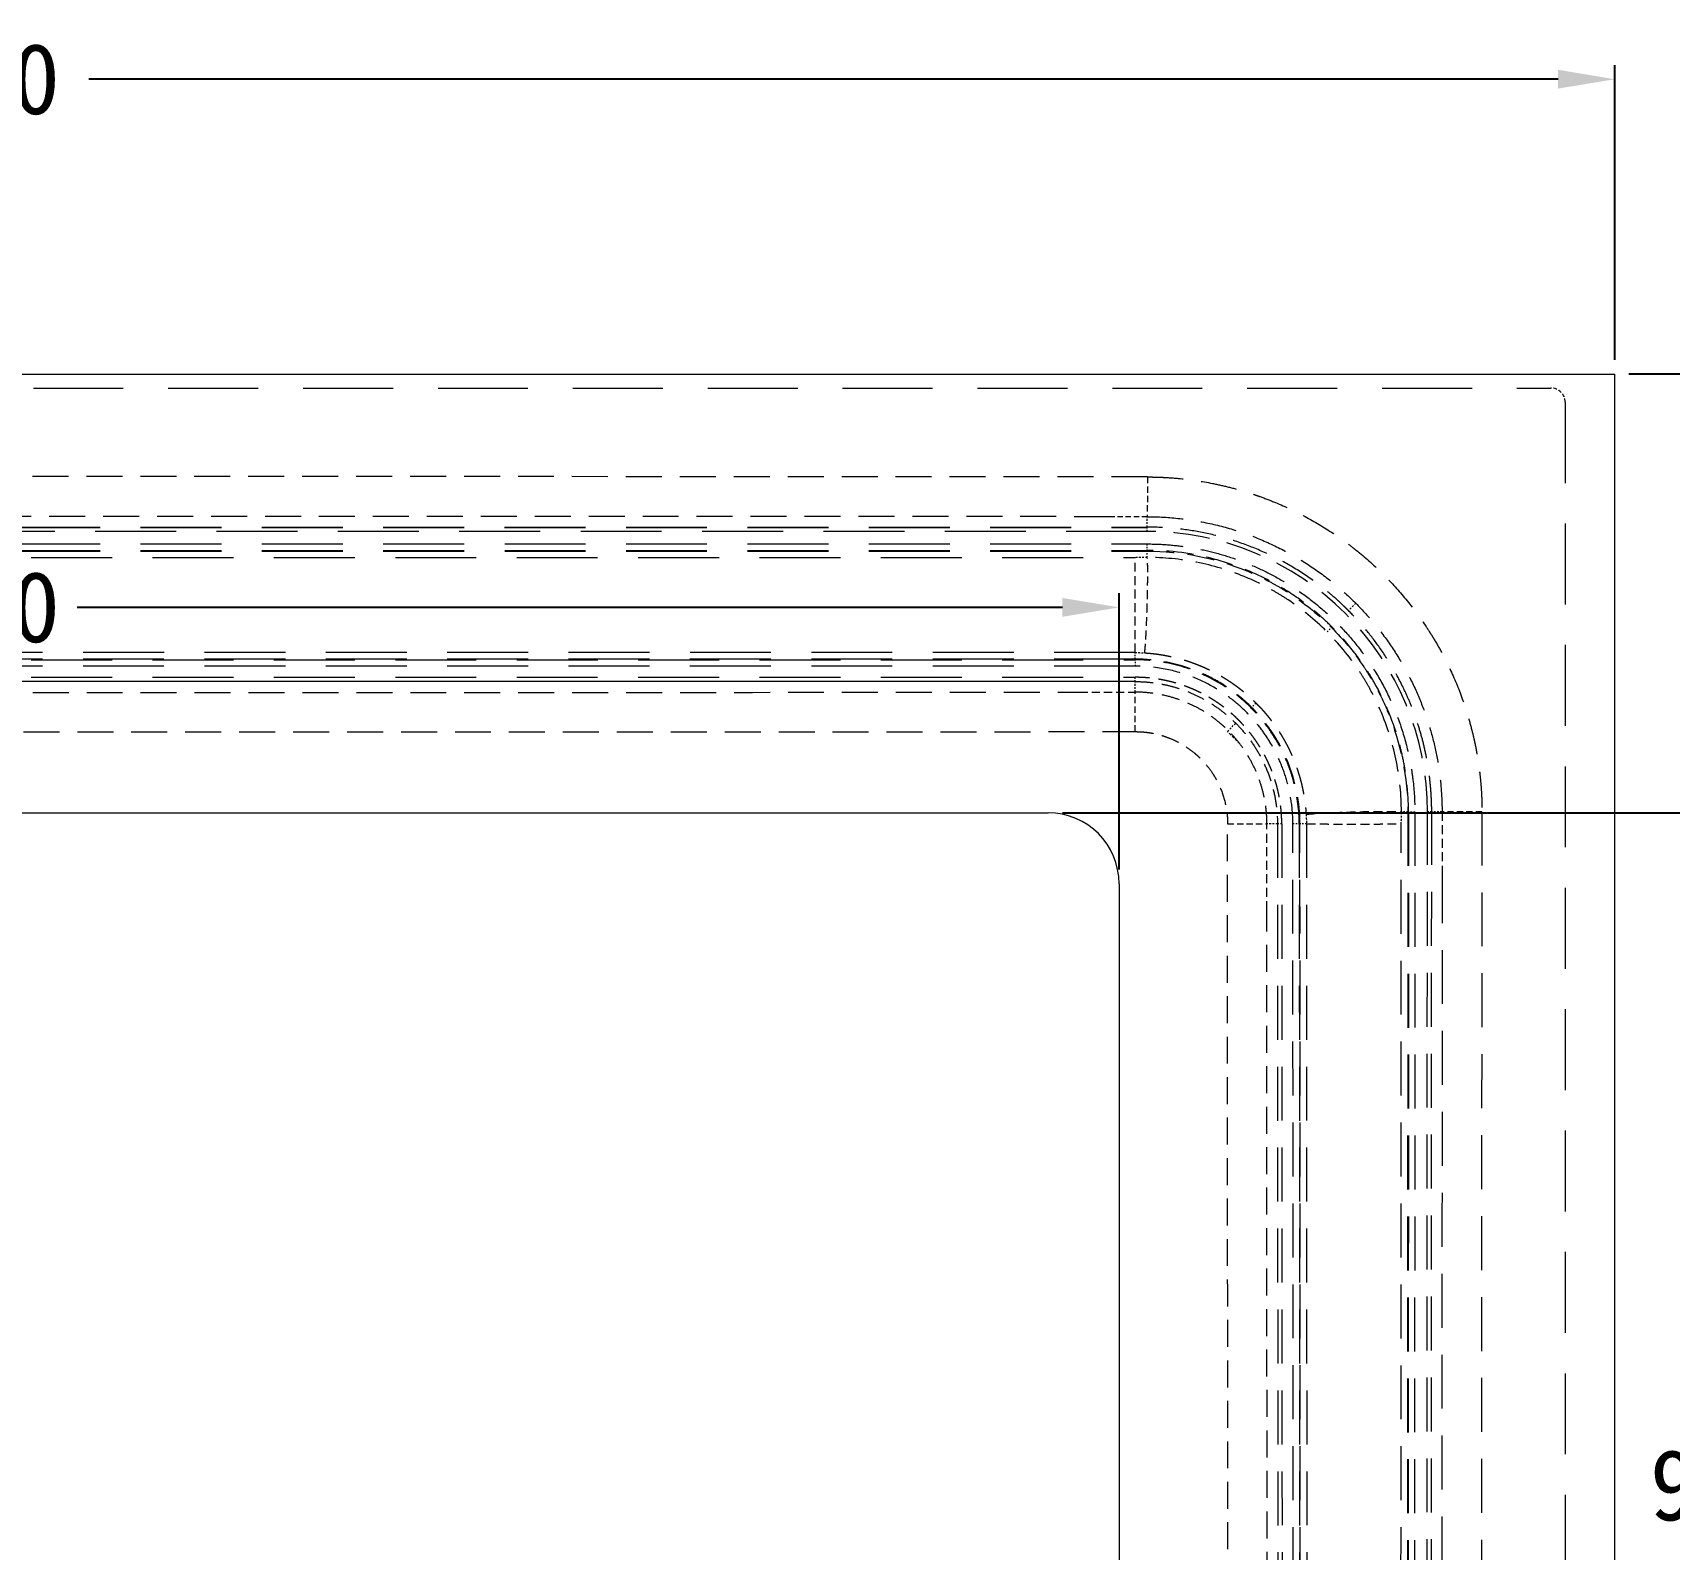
# Model space of a CAD drawing. Header units: millimetres. Extents: x 519 to 904, y 347 to 551.
# Drawn here: x 647.3 to 762.9, y 443.6 to 550.7 of the extents above; entities that cross this region are included whole.
import ezdxf

# ---------------------------------------------------------------- set-up
doc = ezdxf.new("R2010")
doc.units = ezdxf.units.MM
doc.linetypes.add('HIDDEN', pattern=[9.525, 6.35, -3.175])
doc.layers.add('1', color=7, linetype='Continuous', true_color=0xffffff)
doc.layers.add('dim', color=82, linetype='Continuous', lineweight=9)
doc.dimstyles.get("Standard").update_dxf_attribs({"dimscale": 2, "dimtxt": 0.18, "dimasz": 0.18, "dimexe": 0.18, "dimexo": 0.0625, "dimgap": 0.09, "dimtad": 0, "dimtih": 1, "dimtoh": 1, "dimzin": 0, "dimdsep": 46, "dimtxsty": 'Standard', "dimcen": 0.09, "dimadec": 0, "dimazin": 0, "dimtfac": 1, "dimtofl": 0, "dimtmove": 0, "dimatfit": 3, "dimfxl": 0, "dimtolj": 1, "dimtzin": 0, "dimarcsym": 0})

# ---------------------------------------------------------------- blocks, each defined once
blk = doc.blocks.new('*D2')
at = {"layer": 'Defpoints', "color": 0, "lineweight": 18, "transparency": 16777216}
for p in [(759.05, 547.42), (519.05, 526.61), (759.05, 526.61)]:
    blk.add_point(p, dxfattribs=at)
at = {"layer": 'dim', "color": 0, "lineweight": -2, "transparency": 16777216}
for p, q in [((519.05, 527.6), (519.05, 548.42)), ((759.05, 527.6), (759.05, 548.42)), ((523.05, 547.42), (626.8, 547.42)), ((755.05, 547.42), (651.3, 547.42))]:
    blk.add_line(p, q, dxfattribs=at)
at = {"layer": 'dim', "color": 0, "lineweight": 18, "transparency": 16777216}
for points in [[(523.05, 548.09), (523.05, 546.76), (519.05, 547.42)], [(755.05, 548.09), (755.05, 546.76), (759.05, 547.42)]]:
    blk.add_solid(points, dxfattribs=at)
at = {"layer": 'dim', "color": 0, "lineweight": 18, "transparency": 16777216, "insert": (639.05, 547.42), "char_height": 5, "attachment_point": 5}
blk.add_mtext('\\A1;240.00', dxfattribs=at)
blk = doc.blocks.new('*D3')
at = {"layer": 'Defpoints', "color": 0, "lineweight": 18, "transparency": 16777216}
for p in [(759.05, 526.61), (759.05, 346.61), (793.57, 346.61)]:
    blk.add_point(p, dxfattribs=at)
at = {"layer": 'dim', "color": 0, "lineweight": -2, "transparency": 16777216}
for p, q in [((760.05, 526.61), (794.57, 526.61)), ((793.57, 522.61), (793.57, 440.1)), ((793.57, 350.61), (793.57, 433.11)), ((760.05, 346.61), (794.57, 346.61))]:
    blk.add_line(p, q, dxfattribs=at)
at = {"layer": 'dim', "color": 0, "lineweight": 18, "transparency": 16777216}
for points in [[(792.9, 522.61), (794.23, 522.61), (793.57, 526.61)], [(792.9, 350.61), (794.23, 350.61), (793.57, 346.61)]]:
    blk.add_solid(points, dxfattribs=at)
at = {"layer": 'dim', "color": 0, "lineweight": 18, "transparency": 16777216, "insert": (793.57, 436.61), "char_height": 5, "attachment_point": 5}
blk.add_mtext('\\A1;180.00', dxfattribs=at)
blk = doc.blocks.new('*D4')
at = {"layer": 'Defpoints', "color": 0, "lineweight": 18, "transparency": 16777216}
for p in [(719.05, 495.62), (719.05, 400.62), (770.03, 400.62)]:
    blk.add_point(p, dxfattribs=at)
at = {"layer": 'dim', "color": 0, "lineweight": -2, "transparency": 16777216}
for p, q in [((720.05, 495.62), (771.03, 495.62)), ((770.03, 491.62), (770.03, 451.62)), ((770.03, 404.62), (770.03, 444.62)), ((720.05, 400.62), (771.03, 400.62))]:
    blk.add_line(p, q, dxfattribs=at)
at = {"layer": 'dim', "color": 0, "lineweight": 18, "transparency": 16777216}
for points in [[(769.36, 491.62), (770.69, 491.62), (770.03, 495.62)], [(769.36, 404.62), (770.69, 404.62), (770.03, 400.62)]]:
    blk.add_solid(points, dxfattribs=at)
at = {"layer": 'dim', "color": 0, "lineweight": 18, "transparency": 16777216, "insert": (770.03, 448.12), "char_height": 5, "attachment_point": 5}
blk.add_mtext('\\A1;95.00', dxfattribs=at)
blk = doc.blocks.new('*D5')
at = {"layer": 'Defpoints', "color": 0, "lineweight": 18, "transparency": 16777216}
for p in [(724.05, 510.13), (554.05, 490.62), (724.05, 490.62)]:
    blk.add_point(p, dxfattribs=at)
at = {"layer": 'dim', "color": 0, "lineweight": -2, "transparency": 16777216}
for p, q in [((554.05, 491.62), (554.05, 511.13)), ((724.05, 491.62), (724.05, 511.13)), ((558.05, 510.13), (627.63, 510.13)), ((720.05, 510.13), (650.47, 510.13))]:
    blk.add_line(p, q, dxfattribs=at)
at = {"layer": 'dim', "color": 0, "lineweight": 18, "transparency": 16777216}
for points in [[(558.05, 510.79), (558.05, 509.46), (554.05, 510.13)], [(720.05, 510.79), (720.05, 509.46), (724.05, 510.13)]]:
    blk.add_solid(points, dxfattribs=at)
at = {"layer": 'dim', "color": 0, "lineweight": 18, "transparency": 16777216, "insert": (639.05, 510.13), "char_height": 5, "attachment_point": 5}
blk.add_mtext('\\A1;170.00', dxfattribs=at)

msp = doc.modelspace()

# ---------------------------------------------------------------- linework, layer by layer
at = {"layer": '1', "linetype": 'Continuous', "lineweight": 18, "ltscale": 0.7121}
for p in [(519.049, 526.605), (759.049, 346.605)]:
    msp.add_line(p, (759.049, 526.605), dxfattribs=at)
at = {"layer": '1', "color": 155, "linetype": 'HIDDEN', "lineweight": 18}
msp.add_line((523.549, 525.618), (754.549, 525.618), dxfattribs=at)
at = {"layer": '1', "color": 155, "linetype": 'HIDDEN', "lineweight": 18, "ltscale": 0.9}
msp.add_line((755.549, 524.618), (755.549, 351.618), dxfattribs=at)
at = {"layer": '1', "color": 155, "linetype": 'HIDDEN', "lineweight": 13, "ltscale": 0.9}
for p, q in [((552.067, 515.764), (726.032, 515.764)), ((726.032, 515.495), (552.067, 515.496)), ((552.07, 514.156), (726.029, 514.156)), ((552.07, 514.105), (726.029, 514.105)), ((552.921, 513.652), (725.178, 513.652)), ((725.178, 506.935), (552.921, 506.935)), ((725.176, 506.478), (552.923, 506.478)), ((552.923, 506.428), (725.176, 506.428)), ((552.921, 505.191), (725.178, 505.191)), ((725.176, 505.981), (552.923, 505.981)), ((552.921, 504.921), (725.178, 504.921)), ((725.178, 504.89), (552.921, 504.89))]:
    msp.add_line(p, q, dxfattribs=at)
at = {"layer": '1', "color": 155, "linetype": 'HIDDEN', "lineweight": 13, "ltscale": 0.02}
for p, q in [((740.759, 510.419), (740.245, 509.905)), ((731.705, 501.366), (732.287, 501.947)), ((735.234, 494.838), (734.488, 494.838))]:
    msp.add_line(p, q, dxfattribs=at)
at = {"layer": '1', "color": 155, "linetype": 'HIDDEN', "lineweight": 13, "ltscale": 0.01}
for p, q in [((738.736, 508.401), (739.043, 508.709)), ((733.716, 503.375), (733.408, 503.066))]:
    msp.add_line(p, q, dxfattribs=at)
at = {"layer": '1', "color": 155, "linetype": 'HIDDEN', "lineweight": 13, "ltscale": 0.03}
msp.add_line((732.576, 500.489), (731.705, 501.366), dxfattribs=at)
at = {"layer": '1', "color": 2, "linetype": 'Continuous', "lineweight": 18, "ltscale": 0.8}
msp.add_line((559.049, 495.618), (719.049, 495.618), dxfattribs=at)
at = {"layer": '1', "color": 155, "linetype": 'HIDDEN', "lineweight": 13, "ltscale": 0.6}
for p, q in [((735.234, 494.838), (735.281, 378.5)), ((736.37, 378.505), (736.323, 494.838)), ((736.772, 494.837), (736.819, 378.504)), ((736.869, 378.503), (736.822, 494.836)), ((737.278, 494.839), (737.331, 378.501)), ((743.929, 378.501), (743.981, 494.839)), ((744.437, 495.69), (744.389, 377.65)), ((744.488, 495.69), (744.44, 377.651)), ((746.078, 377.646), (746.126, 495.692))]:
    msp.add_line(p, q, dxfattribs=at)
at = {"layer": '1', "color": 2, "linetype": 'Continuous', "lineweight": 18, "ltscale": 0.4}
msp.add_line((724.049, 490.618), (724.049, 405.618), dxfattribs=at)
at = {"layer": '1', "color": 155, "linetype": 'HIDDEN', "lineweight": 18, "ltscale": 0.04}
msp.add_arc((754.549, 524.618), 1, 0, 90, dxfattribs=at)
at = {"layer": '1', "color": 2, "linetype": 'Continuous', "lineweight": 18, "ltscale": 0.2}
msp.add_arc((719.049, 490.618), 5, 0, 90, dxfattribs=at)
at = {"layer": '1', "color": 155, "linetype": 'HIDDEN', "lineweight": 13, "ltscale": 0.4}
for centre, major_axis, ratio, start_param, end_param in [((659.391, -725.647), (-10973.182, 0), 0.1132032, 4.7065536, 4.7138928), ((726.032, 495.702), (-19.794, 0), 0.9999937, 3.1411787, 4.7123918), ((655.293, 1750.281), (11008.192, 0), 0.1132031, 4.7116653, 4.7183821)]:
    msp.add_ellipse(centre, major_axis=major_axis, ratio=ratio, start_param=start_param, end_param=end_param, dxfattribs=at)
at = {"layer": '1', "color": 155, "linetype": 'HIDDEN', "lineweight": 13, "ltscale": 0.06}
msp.add_ellipse((659.391, -725.647), major_axis=(-10973.182, 0), ratio=0.1132032, start_param=4.7063159, end_param=4.7065536, dxfattribs=at)
at = {"layer": '1', "color": 155, "linetype": 'HIDDEN', "lineweight": 13, "ltscale": 0.09}
msp.add_ellipse((655.293, 1750.281), major_axis=(11008.192, 0), ratio=0.1132031, start_param=4.7183821, end_param=4.7187375, dxfattribs=at)
at = {"layer": '1', "color": 155, "linetype": 'HIDDEN', "lineweight": 13, "ltscale": 0.4}
for points in [[(726.049, 519.339), (697.049, 519.359), (668.048, 519.366), (639.048, 519.36)], [(639.05, 501.333), (667.765, 501.328), (696.48, 501.336), (725.196, 501.356)]]:
    msp.add_open_spline(points, degree=3, dxfattribs=at)
at = {"layer": '1', "color": 155, "linetype": 'HIDDEN', "lineweight": 13, "ltscale": 0.07}
for points, knots in [([(726.049, 519.339), (726.049, 519.168), (726.049, 518.996), (726.048, 518.658), (726.048, 518.492), (726.047, 518.172), (726.046, 518.017), (726.045, 517.723), (726.044, 517.585), (726.043, 517.328), (726.042, 517.21), (726.04, 517), (726.039, 516.907), (726.037, 516.749), (726.036, 516.684), (726.034, 516.583), (726.033, 516.548), (726.032, 516.529)], [0, 0, 0, 0, 0.125, 0.125, 0.25, 0.25, 0.375, 0.375, 0.5, 0.5, 0.625, 0.625, 0.75, 0.75, 0.875, 0.875, 1, 1, 1, 1]), ([(725.195, 501.356), (725.195, 501.527), (725.195, 501.697), (725.194, 502.033), (725.194, 502.197), (725.193, 502.516), (725.192, 502.67), (725.191, 502.961), (725.19, 503.098), (725.189, 503.352), (725.188, 503.469), (725.186, 503.678), (725.185, 503.77), (725.183, 503.926), (725.182, 503.991), (725.18, 504.09), (725.179, 504.125), (725.178, 504.144)], [0, 0, 0, 0, 0.125, 0.125, 0.25, 0.25, 0.375, 0.375, 0.5, 0.5, 0.625, 0.625, 0.75, 0.75, 0.875, 0.875, 1, 1, 1, 1]), ([(731.713, 494.841), (731.883, 494.841), (732.053, 494.841), (732.387, 494.841), (732.551, 494.841), (732.868, 494.841), (733.021, 494.841), (733.311, 494.84), (733.447, 494.84), (733.7, 494.84), (733.816, 494.84), (734.024, 494.839), (734.115, 494.839), (734.271, 494.839), (734.335, 494.839), (734.434, 494.838), (734.469, 494.838), (734.488, 494.838)], [0, 0, 0, 0, 0.125, 0.125, 0.25, 0.25, 0.375, 0.375, 0.5, 0.5, 0.625, 0.625, 0.75, 0.75, 0.875, 0.875, 1, 1, 1, 1]), ([(749.677, 495.695), (749.52, 495.695), (749.358, 495.695), (749.112, 495.695), (749.029, 495.695), (748.864, 495.694), (748.782, 495.694), (748.619, 495.694), (748.538, 495.694), (748.378, 495.694), (748.299, 495.694), (748.145, 495.694), (748.07, 495.694), (747.925, 495.694), (747.855, 495.694), (747.72, 495.694), (747.655, 495.694), (747.533, 495.694), (747.475, 495.694), (747.366, 495.693), (747.315, 495.693), (747.222, 495.693), (747.178, 495.693), (747.1, 495.693), (747.065, 495.693), (747.003, 495.693), (746.975, 495.693), (746.905, 495.693), (746.873, 495.692), (746.856, 495.692)], [0, 0, 0, 0, 0.125, 0.125, 0.1875, 0.1875, 0.25, 0.25, 0.3125, 0.3125, 0.375, 0.375, 0.4375, 0.4375, 0.5, 0.5, 0.5625, 0.5625, 0.625, 0.625, 0.6875, 0.6875, 0.75, 0.75, 0.8125, 0.8125, 0.875, 0.875, 1, 1, 1, 1])]:
    msp.add_open_spline(points, degree=3, knots=knots, dxfattribs=at)
at = {"layer": '1', "color": 155, "linetype": 'HIDDEN', "lineweight": 13, "ltscale": 0.4}
for points, knots in [([(726.049, 519.337), (726.146, 519.337), (726.244, 519.336), (726.439, 519.334), (726.536, 519.332), (726.73, 519.327), (726.827, 519.324), (727.021, 519.317), (727.118, 519.313), (727.601, 519.288), (727.986, 519.259), (729.137, 519.145), (729.898, 519.031), (731.029, 518.805), (731.78, 518.637), (732.525, 518.431), (733.081, 518.262), (733.359, 518.174), (733.635, 518.081), (733.819, 518.017), (733.911, 517.985), (734.37, 517.821), (734.732, 517.681), (735.805, 517.236), (736.502, 516.906), (737.859, 516.181), (738.518, 515.785), (739.48, 515.143), (739.796, 514.92), (740.263, 514.574), (740.495, 514.398), (740.724, 514.217), (740.876, 514.095), (740.952, 514.034), (741.63, 513.478), (742.204, 512.958), (743.294, 511.867), (743.811, 511.297), (744.788, 510.108), (745.248, 509.489), (745.788, 508.684), (745.947, 508.44), (746.102, 508.192), (746.204, 508.026), (746.255, 507.943), (746.506, 507.525), (746.697, 507.188), (747.244, 506.164), (747.574, 505.468), (748.164, 504.047), (748.424, 503.323), (748.762, 502.215), (748.865, 501.842), (749.007, 501.278), (749.052, 501.089), (749.117, 500.804), (749.138, 500.708), (749.178, 500.518), (749.198, 500.422), (749.293, 499.945), (749.36, 499.562), (749.446, 498.986), (749.473, 498.794), (749.521, 498.409), (749.542, 498.216), (749.58, 497.83), (749.597, 497.637), (749.626, 497.25), (749.639, 497.056), (749.653, 496.765), (749.657, 496.668), (749.664, 496.473), (749.671, 496.182), (749.675, 495.889), (749.677, 495.695)], [0, 0, 0, 0, 0.0078125, 0.0078125, 0.015625, 0.015625, 0.0234375, 0.0234375, 0.03125, 0.03125, 0.0625, 0.0625, 0.125, 0.125, 0.15625, 0.1875, 0.1875, 0.203125, 0.2109375, 0.2109375, 0.21875, 0.21875, 0.25, 0.25, 0.3125, 0.3125, 0.375, 0.375, 0.40625, 0.40625, 0.421875, 0.4296875, 0.4296875, 0.4375, 0.4375, 0.5, 0.5, 0.5625, 0.5625, 0.625, 0.625, 0.640625, 0.6484375, 0.6484375, 0.65625, 0.65625, 0.6875, 0.6875, 0.75, 0.75, 0.8125, 0.8125, 0.84375, 0.84375, 0.859375, 0.859375, 0.8671875, 0.8671875, 0.875, 0.875, 0.90625, 0.90625, 0.921875, 0.921875, 0.9375, 0.9375, 0.953125, 0.953125, 0.96875, 0.96875, 0.9765625, 0.9765625, 0.984375, 1, 1, 1, 1]), ([(726.032, 516.529), (726.81, 516.528), (727.583, 516.484), (729.105, 516.313), (729.856, 516.186), (731.327, 515.855), (732.048, 515.651), (733.452, 515.171), (734.136, 514.896), (735.46, 514.281), (736.1, 513.941), (737.332, 513.204), (737.924, 512.807), (739.054, 511.962), (739.593, 511.515), (740.616, 510.577), (741.099, 510.087), (742.007, 509.07), (742.433, 508.545), (743.224, 507.464), (743.59, 506.91), (744.262, 505.78), (744.568, 505.205), (745.121, 504.038), (745.368, 503.448), (745.804, 502.259), (745.992, 501.66), (746.312, 500.459), (746.444, 499.858), (746.652, 498.657), (746.729, 498.058), (746.831, 496.869), (746.856, 496.277), (746.856, 495.692)], [0, 0, 0, 0, 0.0625, 0.0625, 0.125, 0.125, 0.1875, 0.1875, 0.25, 0.25, 0.3125, 0.3125, 0.375, 0.375, 0.4375, 0.4375, 0.5, 0.5, 0.5625, 0.5625, 0.625, 0.625, 0.6875, 0.6875, 0.75, 0.75, 0.8125, 0.8125, 0.875, 0.875, 0.9375, 0.9375, 1, 1, 1, 1]), ([(746.126, 495.692), (746.126, 496.126), (746.112, 496.554), (746.059, 497.394), (746.019, 497.806), (745.917, 498.615), (745.793, 499.408), (745.544, 500.546), (745.242, 501.63), (744.893, 502.658), (744.505, 503.629), (744.224, 504.239), (743.791, 505.125), (743.484, 505.678), (742.852, 506.71), (742.526, 507.189), (741.87, 508.079), (741.539, 508.488), (740.884, 509.244), (740.56, 509.589), (740.243, 509.906), (740.243, 509.906), (740.243, 509.906), (740.243, 509.906), (740.242, 509.907), (740.242, 509.908), (740.24, 509.909), (740.237, 509.913), (740.23, 509.919), (740.216, 509.933), (740.19, 509.959), (740.136, 510.013), (740.028, 510.119), (739.809, 510.329), (739.619, 510.505), (739.236, 510.851), (738.975, 511.075), (738.178, 511.723), (737.628, 512.125), (736.498, 512.867), (735.918, 513.207), (734.736, 513.823), (734.134, 514.1), (732.913, 514.591), (732.295, 514.804), (731.049, 515.168), (730.422, 515.319), (729.165, 515.559), (728.536, 515.647), (727.28, 515.765), (726.654, 515.794), (726.032, 515.794)], [0, 0, 0, 0, 0.03125, 0.03125, 0.0625, 0.0625, 0.09375, 0.125, 0.15625, 0.1875, 0.21875, 0.25, 0.25, 0.3125, 0.3125, 0.375, 0.375, 0.4375, 0.4375, 0.5, 0.5, 0.5000076, 0.5000076, 0.5000153, 0.5000305, 0.500061, 0.5001221, 0.5002441, 0.5004883, 0.5009766, 0.5019531, 0.5039063, 0.5078125, 0.515625, 0.53125, 0.53125, 0.5625, 0.5625, 0.625, 0.625, 0.6875, 0.6875, 0.75, 0.75, 0.8125, 0.8125, 0.875, 0.875, 0.9375, 0.9375, 1, 1, 1, 1]), ([(726.029, 514.606), (726.5, 514.606), (726.98, 514.588), (727.958, 514.512), (728.454, 514.454), (729.459, 514.295), (729.967, 514.195), (730.991, 513.946), (731.507, 513.799), (732.541, 513.454), (733.06, 513.256), (734.093, 512.807), (734.609, 512.555), (735.63, 511.996), (736.135, 511.688), (737.129, 511.014), (737.617, 510.648), (738.569, 509.857), (739.032, 509.432), (739.928, 508.526), (740.36, 508.043), (741.182, 507.022), (741.572, 506.483), (742.301, 505.349), (742.64, 504.754), (743.257, 503.514), (743.535, 502.869), (744.023, 501.534), (744.233, 500.844), (744.49, 499.781), (744.566, 499.422), (744.698, 498.695), (744.753, 498.327), (744.889, 497.213), (744.936, 496.456), (744.936, 495.691)], [0, 0, 0, 0, 0.0625, 0.0625, 0.125, 0.125, 0.1875, 0.1875, 0.25, 0.25, 0.3125, 0.3125, 0.375, 0.375, 0.4375, 0.4375, 0.5, 0.5, 0.5625, 0.5625, 0.625, 0.625, 0.6875, 0.6875, 0.75, 0.75, 0.8125, 0.8125, 0.875, 0.875, 0.90625, 0.90625, 0.9375, 0.9375, 1, 1, 1, 1])]:
    msp.add_open_spline(points, degree=3, knots=knots, dxfattribs=at)
at = {"layer": '1', "color": 155, "linetype": 'HIDDEN', "lineweight": 13, "ltscale": 0.9}
for points in [[(552.067, 515.794), (610.055, 515.794), (668.044, 515.794), (726.032, 515.794)], [(552.07, 514.606), (610.056, 514.606), (668.042, 514.606), (726.029, 514.606)]]:
    msp.add_open_spline(points, degree=3, dxfattribs=at)
at = {"layer": '1', "color": 155, "linetype": 'HIDDEN', "lineweight": 13, "ltscale": 0.02}
for points, degree in [([(726.032, 515.794), (726.032, 516.039), (726.032, 516.284), (726.032, 516.529)], 3), ([(726.034, 513.653), (725.613, 513.652), (725.178, 513.652)], 2), ([(725.178, 506.935), (725.401, 506.934), (725.623, 506.927), (725.845, 506.914)], 3), ([(725.178, 504.144), (725.178, 504.393), (725.178, 504.642), (725.178, 504.89)], 3), ([(743.981, 494.839), (743.981, 495.269), (743.983, 495.695)], 2), ([(746.856, 495.692), (746.612, 495.692), (746.369, 495.692), (746.126, 495.692)], 3)]:
    msp.add_open_spline(points, degree=degree, dxfattribs=at)
at = {"layer": '1', "color": 155, "linetype": 'HIDDEN', "lineweight": 13, "ltscale": 0.008}
msp.add_open_spline([(726.032, 515.495), (726.032, 515.532), (726.032, 515.568), (726.032, 515.637), (726.032, 515.668), (726.032, 515.723), (726.032, 515.745), (726.032, 515.779), (726.032, 515.79), (726.032, 515.794)], degree=3, knots=[0, 0, 0, 0, 0.25, 0.25, 0.5, 0.5, 0.75, 0.75, 1, 1, 1, 1], dxfattribs=at)
at = {"layer": '1', "color": 155, "linetype": 'HIDDEN', "lineweight": 13, "ltscale": 0.01}
for points, weights in [([(726.029, 514.104), (726.029, 514.135), (726.029, 514.336), (726.029, 514.606)], [1.14621464545, 0.951262160329, 0.95126178485, 1.14621351902]), ([(736.822, 494.836), (736.792, 494.837), (736.591, 494.838), (736.323, 494.838)], [1.14543733324, 0.951520830958, 0.95152088892, 1.14543750712])]:
    msp.add_rational_spline(points, weights, degree=3, dxfattribs=at)
at = {"layer": '1', "color": 155, "linetype": 'HIDDEN', "lineweight": 13, "ltscale": 0.1}
for points, knots in [([(725.178, 506.935), (725.178, 506.943), (725.178, 506.982), (725.178, 507.116), (725.178, 507.428), (725.178, 507.872), (725.178, 508.422), (725.178, 509.039), (725.178, 509.573), (725.178, 509.992), (725.178, 510.297), (725.178, 510.601), (725.178, 511.02), (725.178, 511.554), (725.178, 512.171), (725.178, 512.72), (725.178, 513.163), (725.178, 513.474), (725.178, 513.606), (725.178, 513.645), (725.178, 513.652)], [0, 0, 0, 0, 0.0211003, 0.0895608, 0.1580212, 0.2264817, 0.2949421, 0.3634026, 0.431863, 0.4660933, 0.5003235, 0.5345537, 0.5687839, 0.6372444, 0.7057048, 0.7741653, 0.8426257, 0.9110862, 0.9795466, 1, 1, 1, 1]), ([(725.845, 506.915), (725.852, 506.937), (725.859, 506.975), (725.871, 507.061), (725.875, 507.095), (725.883, 507.172), (725.895, 507.302), (725.913, 507.531), (725.927, 507.74), (725.936, 507.888), (725.941, 507.966), (725.95, 508.128), (725.954, 508.212), (725.963, 508.386), (725.967, 508.475), (725.98, 508.75), (725.988, 508.941), (726.003, 509.327), (726.01, 509.522), (726.02, 509.812), (726.023, 509.907), (726.029, 510.096), (726.034, 510.282), (726.039, 510.468), (726.044, 510.656), (726.046, 510.752), (726.053, 511.042), (726.057, 511.237), (726.063, 511.623), (726.066, 511.814), (726.069, 512.089), (726.069, 512.179), (726.07, 512.353), (726.07, 512.437), (726.071, 512.6), (726.07, 512.677), (726.07, 512.825), (726.068, 513.035), (726.063, 513.265), (726.057, 513.395), (726.053, 513.472), (726.051, 513.506), (726.045, 513.593), (726.039, 513.631), (726.034, 513.653)], [0, 0, 0, 0, 0.0625, 0.0625, 0.09375, 0.09375, 0.125, 0.1875, 0.21875, 0.21875, 0.25, 0.25, 0.28125, 0.28125, 0.3125, 0.3125, 0.375, 0.375, 0.4375, 0.4375, 0.46875, 0.46875, 0.5, 0.53125, 0.53125, 0.5625, 0.5625, 0.625, 0.625, 0.6875, 0.6875, 0.71875, 0.71875, 0.75, 0.75, 0.78125, 0.78125, 0.8125, 0.875, 0.90625, 0.90625, 0.9375, 0.9375, 1, 1, 1, 1]), ([(737.258, 495.506), (737.269, 495.509), (737.284, 495.512), (737.323, 495.519), (737.347, 495.522), (737.404, 495.529), (737.438, 495.533), (737.514, 495.541), (737.6, 495.549), (737.705, 495.557), (737.819, 495.565), (737.942, 495.573), (738.082, 495.582), (738.229, 495.591), (738.307, 495.595), (738.469, 495.603), (738.553, 495.608), (738.726, 495.616), (738.815, 495.62), (738.998, 495.628), (739.091, 495.632), (739.28, 495.64), (739.376, 495.644), (739.665, 495.655), (739.86, 495.662), (740.149, 495.672), (740.244, 495.675), (740.433, 495.68), (740.618, 495.686), (740.803, 495.691), (740.991, 495.696), (741.087, 495.698), (741.376, 495.705), (741.571, 495.709), (741.86, 495.714), (741.956, 495.715), (742.145, 495.718), (742.238, 495.719), (742.421, 495.722), (742.511, 495.722), (742.684, 495.724), (742.769, 495.724), (742.93, 495.725), (743.008, 495.725), (743.156, 495.724), (743.296, 495.724), (743.42, 495.722), (743.534, 495.72), (743.639, 495.718), (743.725, 495.715), (743.802, 495.712), (743.836, 495.71), (743.893, 495.706), (743.917, 495.704), (743.957, 495.7), (743.972, 495.697), (743.983, 495.695)], [0, 0, 0, 0, 0.03125, 0.03125, 0.0625, 0.0625, 0.09375, 0.09375, 0.125, 0.15625, 0.15625, 0.1875, 0.21875, 0.21875, 0.25, 0.25, 0.28125, 0.28125, 0.3125, 0.3125, 0.34375, 0.34375, 0.375, 0.375, 0.4375, 0.4375, 0.46875, 0.46875, 0.5, 0.53125, 0.53125, 0.5625, 0.5625, 0.625, 0.625, 0.65625, 0.65625, 0.6875, 0.6875, 0.71875, 0.71875, 0.75, 0.75, 0.78125, 0.78125, 0.8125, 0.84375, 0.84375, 0.875, 0.90625, 0.90625, 0.9375, 0.9375, 0.96875, 0.96875, 1, 1, 1, 1]), ([(737.278, 494.839), (737.301, 494.838), (737.343, 494.838), (737.463, 494.837), (737.54, 494.836), (737.728, 494.835), (737.839, 494.834), (738.09, 494.833), (738.231, 494.833), (738.536, 494.832), (738.702, 494.832), (739.052, 494.831), (739.236, 494.831), (739.619, 494.83), (739.817, 494.83), (740.22, 494.83), (740.425, 494.83), (740.834, 494.83), (741.039, 494.83), (741.442, 494.83), (741.64, 494.83), (742.023, 494.831), (742.207, 494.831), (742.557, 494.832), (742.723, 494.832), (743.028, 494.833), (743.169, 494.833), (743.42, 494.834), (743.531, 494.835), (743.719, 494.836), (743.797, 494.837), (743.916, 494.838), (743.958, 494.838), (743.981, 494.839)], [0, 0, 0, 0, 0.0625, 0.0625, 0.125, 0.125, 0.1875, 0.1875, 0.25, 0.25, 0.3125, 0.3125, 0.375, 0.375, 0.4375, 0.4375, 0.5, 0.5, 0.5625, 0.5625, 0.625, 0.625, 0.6875, 0.6875, 0.75, 0.75, 0.8125, 0.8125, 0.875, 0.875, 0.9375, 0.9375, 1, 1, 1, 1])]:
    msp.add_open_spline(points, degree=3, knots=knots, dxfattribs=at)
at = {"layer": '1', "color": 155, "linetype": 'HIDDEN', "lineweight": 13, "ltscale": 0.3}
for points, degree, knots in [([(744.487, 495.69), (744.487, 496.476), (744.437, 497.259), (744.284, 498.44), (744.219, 498.838), (744.063, 499.634), (743.972, 500.031), (743.454, 501.986), (742.848, 503.473), (741.84, 505.229), (741.625, 505.576), (741.176, 506.251), (740.941, 506.579), (740.208, 507.537), (739.679, 508.142), (738.828, 508.997), (738.535, 509.273), (737.929, 509.809), (737.614, 510.069), (736.651, 510.812), (735.983, 511.262), (734.595, 512.067), (733.875, 512.423), (732.383, 513.043), (731.609, 513.306), (729.274, 513.935), (727.681, 514.153), (726.044, 514.155), (726.036, 514.155), (726.029, 514.155)], 3, [0, 0, 0, 0, 0.0817501, 0.0817501, 0.1234526, 0.1234526, 0.1651551, 0.1651551, 0.331965, 0.331965, 0.3736675, 0.3736675, 0.41537, 0.41537, 0.4987749, 0.4987749, 0.5404774, 0.5404774, 0.5821799, 0.5821799, 0.6655849, 0.6655849, 0.7489898, 0.7489898, 0.8323948, 0.8323948, 0.9992047, 0.9992047, 1, 1, 1, 1]), ([(726.029, 514.104), (728.439, 514.104), (731.45, 513.499), (734.177, 512.213), (734.974, 511.788), (735.236, 511.639), (735.752, 511.329), (737.024, 510.522), (739.127, 508.79), (740.858, 506.686), (741.665, 505.414), (741.975, 504.898), (742.123, 504.636), (742.548, 503.839), (743.833, 501.111), (744.437, 498.1), (744.436, 495.69)], 3, [0, 0, 0, 0, 0.25, 0.3125, 0.3125, 0.34375, 0.34375, 0.375, 0.5, 0.625, 0.65625, 0.65625, 0.6875, 0.6875, 0.75, 1, 1, 1, 1]), ([(743.982, 495.695), (743.985, 496.876), (743.869, 498.057), (743.409, 500.373), (743.066, 501.507), (742.391, 503.142), (742.14, 503.675), (741.723, 504.454), (741.578, 504.71), (741.275, 505.215), (741.117, 505.463), (740.296, 506.685), (739.543, 507.597), (737.877, 509.258), (736.963, 510.006), (735.742, 510.82), (735.493, 510.977), (734.99, 511.277), (734.734, 511.421), (733.957, 511.834), (733.425, 512.083), (731.798, 512.75), (730.67, 513.088), (728.372, 513.541), (727.203, 513.655), (726.034, 513.652)], 3, [0, 0, 0, 0, 0.125, 0.125, 0.25, 0.25, 0.3125, 0.3125, 0.34375, 0.34375, 0.375, 0.375, 0.5, 0.5, 0.625, 0.625, 0.65625, 0.65625, 0.6875, 0.6875, 0.75, 0.75, 0.875, 0.875, 1, 1, 1, 1]), ([(736.822, 494.836), (736.821, 496.361), (736.438, 498.264), (735.624, 499.989), (735.265, 500.661), (735.069, 500.987), (734.433, 501.937), (733.459, 503.119), (732.277, 504.092), (731.327, 504.728), (731, 504.924), (730.328, 505.282), (728.604, 506.095), (726.7, 506.478), (725.176, 506.478)], 3, [0, 0, 0, 0, 0.25, 0.3125, 0.3125, 0.375, 0.375, 0.5, 0.625, 0.625, 0.6875, 0.6875, 0.75, 1, 1, 1, 1]), ([(736.771, 494.837), (736.771, 495.786), (736.653, 496.724), (736.358, 497.899), (736.288, 498.146), (736.13, 498.637), (736.041, 498.884), (735.753, 499.608), (735.531, 500.074), (735.026, 500.971), (734.743, 501.402), (734.118, 502.228), (733.774, 502.624), (733.048, 503.358), (732.662, 503.699), (731.846, 504.329), (731.414, 504.62), (730.061, 505.399), (729.108, 505.787), (727.604, 506.18), (727.089, 506.278), (726.11, 506.398), (725.643, 506.427), (725.176, 506.427)], 3, [0, 0, 0, 0, 0.1592998, 0.1592998, 0.2017153, 0.2017153, 0.2441308, 0.2441308, 0.3289617, 0.3289617, 0.4137927, 0.4137927, 0.4986237, 0.4986237, 0.5834546, 0.5834546, 0.6682856, 0.6682856, 0.8379475, 0.8379475, 0.9227785, 0.9227785, 1, 1, 1, 1]), ([(725.845, 506.914), (725.881, 506.912), (725.953, 506.908), (726.061, 506.9), (726.169, 506.891), (726.277, 506.881), (726.385, 506.87), (726.492, 506.858), (726.599, 506.845), (726.706, 506.832), (726.812, 506.817), (726.919, 506.802), (727.025, 506.785), (727.131, 506.768), (727.236, 506.749), (727.342, 506.73), (727.447, 506.71), (727.551, 506.689), (727.656, 506.667), (727.76, 506.645), (727.864, 506.621), (727.968, 506.597), (728.071, 506.571), (728.174, 506.545), (728.276, 506.518), (728.378, 506.49), (728.48, 506.461), (728.582, 506.432), (728.683, 506.401), (728.783, 506.37), (728.884, 506.338), (728.984, 506.305), (729.083, 506.271), (729.183, 506.237), (729.281, 506.201), (729.38, 506.165), (729.478, 506.128), (729.575, 506.09), (729.672, 506.052), (729.769, 506.012), (729.865, 505.972), (729.961, 505.931), (730.056, 505.89), (730.151, 505.847), (730.245, 505.804), (730.339, 505.76), (730.433, 505.715), (730.526, 505.67), (730.618, 505.623), (730.71, 505.577), (730.801, 505.529), (730.892, 505.48), (730.982, 505.431), (731.072, 505.381), (731.162, 505.331), (731.25, 505.279), (731.339, 505.227), (731.426, 505.175), (731.514, 505.121), (731.6, 505.067), (731.686, 505.012), (731.772, 504.957), (731.857, 504.901), (731.941, 504.844), (732.025, 504.787), (732.108, 504.728), (732.191, 504.67), (732.273, 504.61), (732.354, 504.551), (732.435, 504.49), (732.515, 504.429), (732.595, 504.367), (732.674, 504.305), (732.753, 504.242), (732.831, 504.178), (732.908, 504.114), (732.985, 504.05), (733.061, 503.984), (733.136, 503.919), (733.211, 503.852), (733.285, 503.785), (733.359, 503.718), (733.432, 503.65), (733.504, 503.582), (733.576, 503.513), (733.647, 503.444), (733.707, 503.385), (733.754, 503.336), (733.791, 503.299), (733.828, 503.262), (733.865, 503.224), (733.901, 503.186), (733.937, 503.148), (733.973, 503.11), (734.009, 503.072), (734.045, 503.033), (734.081, 502.994), (734.116, 502.956), (734.152, 502.917), (734.187, 502.877), (734.222, 502.838), (734.257, 502.798), (734.292, 502.759), (734.326, 502.719), (734.361, 502.679), (734.395, 502.638), (734.429, 502.598), (734.463, 502.557), (734.497, 502.517), (734.531, 502.476), (734.565, 502.434), (734.598, 502.393), (734.631, 502.352), (734.664, 502.31), (734.697, 502.268), (734.73, 502.226), (734.762, 502.184), (734.795, 502.142), (734.827, 502.1), (734.859, 502.057), (734.891, 502.014), (734.923, 501.971), (734.954, 501.928), (734.986, 501.885), (735.017, 501.842), (735.048, 501.798), (735.079, 501.754), (735.11, 501.71), (735.14, 501.666), (735.17, 501.622), (735.201, 501.578), (735.231, 501.533), (735.26, 501.489), (735.29, 501.444), (735.319, 501.399), (735.349, 501.354), (735.378, 501.308), (735.406, 501.263), (735.435, 501.217), (735.464, 501.171), (735.492, 501.126), (735.52, 501.079), (735.548, 501.033), (735.576, 500.987), (735.603, 500.94), (735.63, 500.894), (735.657, 500.847), (735.684, 500.8), (735.711, 500.753), (735.738, 500.705), (735.764, 500.658), (735.79, 500.61), (735.816, 500.563), (735.842, 500.515), (735.867, 500.467), (735.892, 500.419), (735.918, 500.37), (735.942, 500.322), (735.967, 500.273), (735.992, 500.225), (736.016, 500.176), (736.04, 500.127), (736.064, 500.078), (736.087, 500.029), (736.111, 499.979), (736.134, 499.93), (736.157, 499.88), (736.18, 499.83), (736.203, 499.78), (736.225, 499.73), (736.247, 499.68), (736.269, 499.63), (736.291, 499.579), (736.312, 499.529), (736.334, 499.478), (736.355, 499.427), (736.376, 499.376), (736.396, 499.325), (736.417, 499.274), (736.437, 499.223), (736.457, 499.171), (736.477, 499.12), (736.496, 499.068), (736.515, 499.016), (736.535, 498.965), (736.553, 498.913), (736.572, 498.86), (736.591, 498.808), (736.609, 498.756), (736.627, 498.703), (736.644, 498.651), (736.662, 498.598), (736.679, 498.545), (736.696, 498.493), (736.713, 498.44), (736.73, 498.386), (736.746, 498.333), (736.762, 498.28), (736.778, 498.227), (736.794, 498.173), (736.809, 498.119), (736.824, 498.066), (736.839, 498.012), (736.854, 497.958), (736.869, 497.904), (736.883, 497.85), (736.897, 497.796), (736.911, 497.741), (736.924, 497.687), (736.938, 497.633), (736.951, 497.578), (736.963, 497.523), (736.976, 497.469), (736.988, 497.414), (737, 497.359), (737.012, 497.304), (737.024, 497.249), (737.035, 497.194), (737.046, 497.138), (737.057, 497.083), (737.068, 497.028), (737.078, 496.972), (737.088, 496.917), (737.098, 496.861), (737.108, 496.805), (737.117, 496.75), (737.126, 496.694), (737.135, 496.638), (737.144, 496.582), (737.152, 496.526), (737.16, 496.47), (737.168, 496.413), (737.175, 496.357), (737.183, 496.301), (737.19, 496.244), (737.196, 496.188), (737.203, 496.131), (737.209, 496.075), (737.215, 496.018), (737.221, 495.962), (737.226, 495.905), (737.232, 495.848), (737.237, 495.791), (737.241, 495.734), (737.246, 495.677), (737.25, 495.62), (737.254, 495.563), (737.256, 495.525), (737.257, 495.506)], 3, [0, 0, 0, 0, 0.006152, 0.0122976, 0.0184368, 0.0245696, 0.0306959, 0.0368159, 0.0429296, 0.0490368, 0.0551377, 0.0612323, 0.0673205, 0.0734023, 0.0794778, 0.0855469, 0.0916096, 0.097666, 0.103716, 0.1097596, 0.1157968, 0.1218276, 0.1278521, 0.13387, 0.1398816, 0.1458867, 0.1518854, 0.1578777, 0.1638634, 0.1698427, 0.1758156, 0.1817819, 0.1877418, 0.1936951, 0.199642, 0.2055823, 0.2115162, 0.2174435, 0.2233644, 0.2292787, 0.2351865, 0.2410878, 0.2469827, 0.252871, 0.2587529, 0.2646283, 0.2704972, 0.2763597, 0.2822158, 0.2880654, 0.2939087, 0.2997456, 0.3055762, 0.3114004, 0.3172184, 0.3230301, 0.3288356, 0.3346349, 0.3404281, 0.3462151, 0.351996, 0.3577708, 0.3635395, 0.3693022, 0.3750588, 0.3808093, 0.3865538, 0.3922922, 0.3980246, 0.403751, 0.4094714, 0.4151857, 0.4208939, 0.4265962, 0.4322924, 0.4379825, 0.4436666, 0.4493446, 0.4550165, 0.4606824, 0.4663421, 0.4719958, 0.4776433, 0.4832847, 0.48892, 0.4945492, 0.5001721, 0.5031401, 0.5061098, 0.5090811, 0.5120542, 0.5150289, 0.5180053, 0.5209834, 0.5239632, 0.5269446, 0.5299277, 0.5329125, 0.535899, 0.5388871, 0.5418769, 0.5448684, 0.5478616, 0.5508564, 0.5538528, 0.556851, 0.5598508, 0.5628522, 0.5658554, 0.5688602, 0.5718666, 0.5748747, 0.5778844, 0.5808959, 0.5839089, 0.5869236, 0.58994, 0.592958, 0.5959777, 0.5989991, 0.602022, 0.6050467, 0.608073, 0.6111009, 0.6141305, 0.6171618, 0.6201947, 0.6232293, 0.6262655, 0.6293034, 0.632343, 0.6353842, 0.6384271, 0.6414716, 0.6445178, 0.6475657, 0.6506152, 0.6536665, 0.6567194, 0.659774, 0.6628302, 0.6658882, 0.6689478, 0.6720092, 0.6750722, 0.6781369, 0.6812034, 0.6842715, 0.6873414, 0.690413, 0.6934863, 0.6965614, 0.6996381, 0.7027167, 0.7057969, 0.7088789, 0.7119627, 0.7150482, 0.7181355, 0.7212245, 0.7243153, 0.7274078, 0.7305021, 0.7335982, 0.7366961, 0.7397957, 0.7428971, 0.7460003, 0.7491052, 0.752212, 0.7553205, 0.7584308, 0.7615429, 0.7646567, 0.7677724, 0.7708898, 0.774009, 0.77713, 0.7802528, 0.7833774, 0.7865038, 0.7896319, 0.7927618, 0.7958936, 0.7990271, 0.8021624, 0.8052994, 0.8084383, 0.811579, 0.8147214, 0.8178656, 0.8210116, 0.8241594, 0.8273089, 0.8304602, 0.8336134, 0.8367682, 0.8399249, 0.8430833, 0.8462436, 0.8494055, 0.8525693, 0.8557348, 0.8589021, 0.8620712, 0.865242, 0.8684146, 0.8715889, 0.8747651, 0.8779429, 0.8811226, 0.884304, 0.8874871, 0.890672, 0.8938587, 0.8970471, 0.9002373, 0.9034292, 0.9066229, 0.9098183, 0.9130155, 0.9162144, 0.9194151, 0.9226175, 0.9258216, 0.9290276, 0.9322352, 0.9354446, 0.9386558, 0.9418686, 0.9450833, 0.9482997, 0.9515178, 0.9547377, 0.9579593, 0.9611827, 0.9644078, 0.9676347, 0.9708633, 0.9740937, 0.9773258, 0.9805597, 0.9837953, 0.9870327, 0.9902719, 0.9935128, 0.9967555, 1, 1, 1, 1]), ([(731.725, 443.619), (731.722, 447.888), (731.72, 452.156), (731.717, 460.693), (731.714, 469.23), (731.713, 477.767), (731.712, 486.304), (731.713, 490.573), (731.713, 494.841)], 3, [0, 0, 0, 0, 0.25, 0.25, 0.5, 0.75, 0.75, 1, 1, 1, 1]), ([(734.506, 432.96), (734.503, 438.248), (734.487, 466.14), (734.487, 488.747)], 2, [0, 0, 0, 0.1896137, 1, 1, 1])]:
    msp.add_open_spline(points, degree=degree, knots=knots, dxfattribs=at)
at = {"layer": '1', "color": 155, "linetype": 'HIDDEN', "lineweight": 13, "ltscale": 0.01}
for points in [[(726.034, 513.652), (726.032, 513.803), (726.031, 513.954), (726.029, 514.104)], [(725.176, 506.478), (725.177, 506.63), (725.177, 506.782), (725.178, 506.935)], [(737.278, 494.839), (737.126, 494.838), (736.974, 494.837), (736.822, 494.836)], [(744.436, 495.69), (744.285, 495.692), (744.133, 495.693), (743.982, 495.695)]]:
    msp.add_open_spline(points, degree=3, dxfattribs=at)
for points in [[(725.176, 506.478), (725.176, 506.471), (725.176, 506.453), (725.176, 506.398), (725.176, 506.36), (725.176, 506.269), (725.176, 506.216), (725.176, 506.102), (725.176, 506.042), (725.176, 505.981)], [(744.437, 495.69), (744.444, 495.69), (744.462, 495.69), (744.518, 495.69), (744.556, 495.691), (744.647, 495.691), (744.7, 495.691), (744.814, 495.691), (744.875, 495.691), (744.936, 495.691)]]:
    msp.add_open_spline(points, degree=3, knots=[0, 0, 0, 0, 0.25, 0.25, 0.5, 0.5, 0.75, 0.75, 1, 1, 1, 1], dxfattribs=at)
at = {"layer": '1', "color": 155, "linetype": 'HIDDEN', "lineweight": 13, "ltscale": 0.3}
msp.add_open_spline([(736.323, 494.838), (736.323, 495.425), (736.226, 496.538), (735.899, 497.98), (735.407, 499.328), (734.797, 500.509), (734.125, 501.514), (733.3, 502.5), (732.269, 503.472), (730.981, 504.399), (729.395, 505.206), (727.483, 505.804), (725.982, 505.981), (725.176, 505.981)], degree=3, dxfattribs=at)
at = {"layer": '1', "color": 155, "linetype": 'HIDDEN', "lineweight": 13, "ltscale": 0.008}
for points, weights in [([(725.178, 504.89), (725.178, 504.909), (725.178, 505.029), (725.178, 505.191)], [1.14628319669, 0.95123389538, 0.951238934566, 1.14629831425]), ([(735.538, 494.839), (735.375, 494.839), (735.253, 494.839), (735.234, 494.838)], [1.15043104993, 0.951247574469, 0.949865966949, 1.14628622737])]:
    msp.add_rational_spline(points, weights, degree=3, dxfattribs=at)
at = {"layer": '1', "color": 155, "linetype": 'HIDDEN', "lineweight": 13, "ltscale": 0.2}
msp.add_open_spline([(735.538, 494.839), (735.537, 495.854), (735.135, 497.862), (734.354, 499.741), (733.217, 501.442), (731.78, 502.878), (730.079, 504.014), (728.2, 504.792), (726.194, 505.191), (725.178, 505.191)], degree=2, dxfattribs=at)
for points, knots in [([(725.178, 504.89), (725.418, 504.89), (725.664, 504.882), (726.166, 504.845), (726.422, 504.817), (726.941, 504.738), (727.205, 504.688), (727.738, 504.563), (728.007, 504.488), (728.549, 504.313), (728.821, 504.212), (729.366, 503.982), (729.639, 503.852), (730.18, 503.563), (730.449, 503.404), (730.98, 503.054), (731.242, 502.863), (731.754, 502.45), (732.004, 502.227), (732.488, 501.749), (732.721, 501.494), (733.168, 500.951), (733.38, 500.664), (733.778, 500.059), (733.964, 499.741), (734.303, 499.076), (734.457, 498.729), (734.727, 498.01), (734.844, 497.637), (735.034, 496.869), (735.108, 496.474), (735.208, 495.668), (735.234, 495.256), (735.234, 494.838)], [0, 0, 0, 0, 0.0625, 0.0625, 0.125, 0.125, 0.1875, 0.1875, 0.25, 0.25, 0.3125, 0.3125, 0.375, 0.375, 0.4375, 0.4375, 0.5, 0.5, 0.5625, 0.5625, 0.625, 0.625, 0.6875, 0.6875, 0.75, 0.75, 0.8125, 0.8125, 0.875, 0.875, 0.9375, 0.9375, 1, 1, 1, 1]), ([(734.488, 494.838), (734.488, 495.14), (734.473, 495.442), (734.415, 496.044), (734.37, 496.345), (734.253, 496.94), (734.179, 497.235), (734.004, 497.817), (733.902, 498.104), (733.67, 498.667), (733.54, 498.943), (733.253, 499.482), (733.096, 499.745), (732.756, 500.254), (732.574, 500.501), (732.185, 500.975), (731.979, 501.203), (731.761, 501.42), (731.761, 501.42), (731.761, 501.42), (731.761, 501.421), (731.76, 501.421), (731.759, 501.422), (731.757, 501.424), (731.753, 501.428), (731.745, 501.436), (731.729, 501.453), (731.695, 501.485), (731.628, 501.551), (731.568, 501.608), (731.447, 501.721), (731.362, 501.798), (731.096, 502.027), (730.905, 502.181), (730.49, 502.487), (730.267, 502.638), (729.787, 502.93), (729.53, 503.072), (728.982, 503.339), (728.691, 503.464), (728.075, 503.69), (727.749, 503.79), (727.066, 503.958), (726.709, 504.026), (725.964, 504.119), (725.577, 504.145), (725.178, 504.144)], [0, 0, 0, 0, 0.0625, 0.0625, 0.125, 0.125, 0.1875, 0.1875, 0.25, 0.25, 0.3125, 0.3125, 0.375, 0.375, 0.4375, 0.4375, 0.5, 0.5, 0.5000305, 0.5000305, 0.500061, 0.5001221, 0.5002441, 0.5004883, 0.5009766, 0.5019531, 0.5039062, 0.5078125, 0.515625, 0.53125, 0.53125, 0.5625, 0.5625, 0.625, 0.625, 0.6875, 0.6875, 0.75, 0.75, 0.8125, 0.8125, 0.875, 0.875, 0.9375, 0.9375, 1, 1, 1, 1]), ([(725.195, 501.354), (725.303, 501.352), (725.41, 501.35), (725.57, 501.344), (725.623, 501.341), (725.73, 501.333), (725.783, 501.329), (725.941, 501.313), (726.046, 501.3), (726.256, 501.269), (726.361, 501.251), (726.672, 501.189), (726.878, 501.138), (727.185, 501.045), (727.287, 501.012), (727.438, 500.957), (727.489, 500.939), (727.589, 500.9), (727.639, 500.88), (727.886, 500.778), (728.078, 500.687), (728.452, 500.488), (728.634, 500.379), (728.987, 500.144), (729.158, 500.017), (729.366, 499.847), (729.407, 499.812), (729.489, 499.742), (729.609, 499.636), (729.725, 499.526), (729.951, 499.3), (730.236, 498.986), (730.49, 498.645), (730.669, 498.379), (730.726, 498.289), (730.809, 498.15), (730.836, 498.104), (730.889, 498.011), (730.915, 497.964), (731.041, 497.728), (731.132, 497.536), (731.376, 496.948), (731.501, 496.541), (731.606, 496.014), (731.625, 495.908), (731.656, 495.696), (731.67, 495.59), (731.685, 495.43), (731.69, 495.377), (731.698, 495.27), (731.701, 495.217), (731.707, 495.109), (731.708, 495.056), (731.711, 494.949), (731.711, 494.895), (731.712, 494.841)], [0, 0, 0, 0, 0.03125, 0.03125, 0.046875, 0.046875, 0.0625, 0.0625, 0.09375, 0.09375, 0.125, 0.125, 0.1875, 0.1875, 0.21875, 0.21875, 0.234375, 0.234375, 0.25, 0.25, 0.3125, 0.3125, 0.375, 0.375, 0.4375, 0.4375, 0.453125, 0.453125, 0.46875, 0.5, 0.5, 0.5625, 0.625, 0.625, 0.65625, 0.65625, 0.671875, 0.671875, 0.6875, 0.6875, 0.75, 0.75, 0.875, 0.875, 0.90625, 0.90625, 0.9375, 0.9375, 0.953125, 0.953125, 0.96875, 0.96875, 0.984375, 0.984375, 1, 1, 1, 1])]:
    msp.add_open_spline(points, degree=3, knots=knots, dxfattribs=at)
at = {"layer": '1', "color": 155, "linetype": 'HIDDEN', "lineweight": 13, "ltscale": 0.1}
for points, degree in [([(734.487, 488.747), (734.488, 491.793), (734.488, 494.838)], 2), ([(746.856, 495.692), (746.856, 494.345), (746.856, 492.997), (746.856, 491.649)], 3)]:
    msp.add_open_spline(points, degree=degree, dxfattribs=at)
at = {"layer": '1', "color": 155, "linetype": 'HIDDEN', "lineweight": 13, "ltscale": 0.6}
for points in [[(735.538, 494.839), (735.551, 456.06), (735.564, 417.281), (735.577, 378.502)], [(744.936, 495.691), (744.92, 456.345), (744.904, 416.998), (744.888, 377.651)], [(745.782, 377.647), (745.796, 416.996), (745.809, 456.345), (745.822, 495.693)]]:
    msp.add_open_spline(points, degree=3, dxfattribs=at)
at = {"layer": '1', "color": 155, "linetype": 'HIDDEN', "lineweight": 13, "ltscale": 0.02}
msp.add_open_spline([(737.257, 495.506), (737.258, 495.49), (737.26, 495.459), (737.263, 495.411), (737.265, 495.364), (737.267, 495.316), (737.269, 495.269), (737.271, 495.221), (737.272, 495.174), (737.274, 495.126), (737.275, 495.078), (737.276, 495.031), (737.277, 494.983), (737.277, 494.935), (737.278, 494.887), (737.278, 494.855), (737.278, 494.839)], degree=3, knots=[0, 0, 0, 0, 0.071035, 0.1421288, 0.2132818, 0.2844944, 0.3557671, 0.4271003, 0.4984945, 0.5699502, 0.6414677, 0.7130476, 0.7846903, 0.8563963, 0.9281661, 1, 1, 1, 1], dxfattribs=at)
at = {"layer": '1', "color": 155, "linetype": 'HIDDEN', "lineweight": 13, "ltscale": 0.009}
msp.add_open_spline([(746.126, 495.692), (746.122, 495.692), (746.111, 495.693), (746.076, 495.693), (746.053, 495.693), (745.998, 495.693), (745.965, 495.693), (745.896, 495.693), (745.859, 495.693), (745.822, 495.693)], degree=3, knots=[0, 0, 0, 0, 0.25, 0.25, 0.5, 0.5, 0.75, 0.75, 1, 1, 1, 1], dxfattribs=at)
at = {"layer": '1', "color": 155, "linetype": 'HIDDEN', "lineweight": 13, "ltscale": 0.6}
for points, knots in [([(749.596, 377.609), (749.6, 380.07), (749.604, 382.53), (749.61, 387.45), (749.614, 389.91), (749.623, 397.29), (749.629, 402.211), (749.645, 416.971), (749.654, 426.812), (749.668, 446.492), (749.673, 456.333), (749.677, 471.093), (749.678, 476.014), (749.679, 483.394), (749.679, 485.854), (749.679, 490.774), (749.679, 493.234), (749.679, 495.695)], [0, 0, 0, 0, 0.0625, 0.0625, 0.125, 0.125, 0.25, 0.25, 0.5, 0.5, 0.75, 0.75, 0.875, 0.875, 0.9375, 0.9375, 1, 1, 1, 1]), ([(746.856, 491.649), (746.856, 479.88), (746.852, 454.995), (746.825, 416.993), (746.793, 390.762), (746.773, 377.646)], [0, 0, 0, 0, 0.3096903, 0.6548453, 1, 1, 1, 1])]:
    msp.add_open_spline(points, degree=3, knots=knots, dxfattribs=at)

# ---------------------------------------------------------------- dimensions: what is measured, and where the dimension line sits
at = {"layer": 'dim', "lineweight": 18}
for base, p1, p2, picture, middle in [((759.049, 547.424), (519.049, 526.605), (759.049, 526.605), '*D2', (639.049, 547.424)), ((724.049, 510.126), (554.049, 490.618), (724.049, 490.618), '*D5', (639.049, 510.126))]:
    dim = msp.add_linear_dim(base=base, p1=p1, p2=p2, dimstyle='Standard', override={"dimtxt": 2.5, "dimasz": 2, "dimexe": 0.49975, "dimexo": 0.49975, "dimgap": 0.49975}, dxfattribs=at)
    dim.commit()
    dim.dimension.update_dxf_attribs({"geometry": picture, "text_midpoint": middle})
for base, p1, p2, picture, middle in [((793.566, 346.605), (759.049, 526.605), (759.049, 346.605), '*D3', (793.566, 436.605)), ((770.027, 400.618), (719.049, 495.618), (719.049, 400.618), '*D4', (770.027, 448.118))]:
    dim = msp.add_linear_dim(base=base, p1=p1, p2=p2, angle=90, dimstyle='Standard', override={"dimtxt": 2.5, "dimasz": 2, "dimexe": 0.49975, "dimexo": 0.49975, "dimgap": 0.49975}, dxfattribs=at)
    dim.commit()
    dim.dimension.update_dxf_attribs({"geometry": picture, "text_midpoint": middle})

doc.saveas('drawing.dxf')
